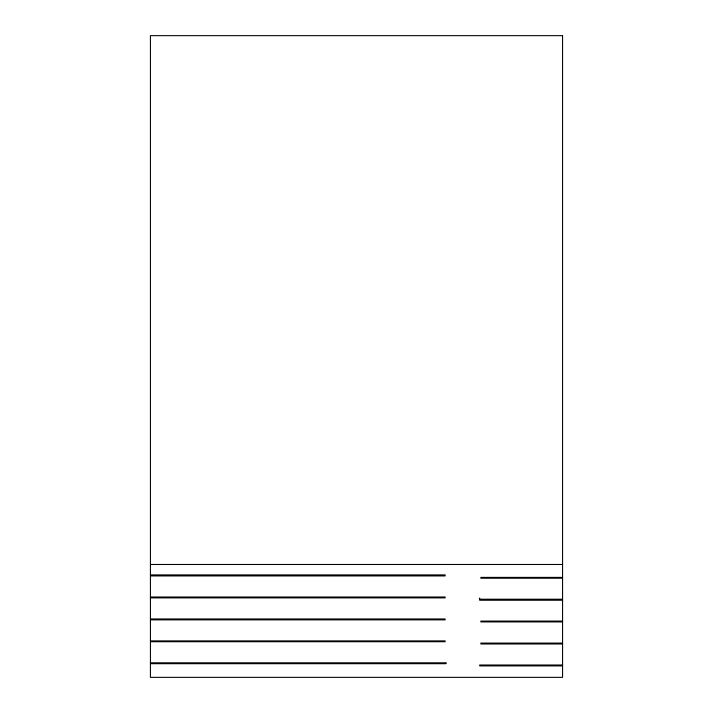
<?xml version="1.0" encoding="UTF-8"?>
<svg xmlns="http://www.w3.org/2000/svg" width="713" height="713" viewBox="0 0 713 713"><rect width="100%" height="100%" fill="white"/><g stroke="black" fill="none" stroke-linecap="round" stroke-linejoin="round"><path stroke-width="1.07" d="M150.425 564.482L562.575 564.482M150.425 574.901L445.144 574.901L445.144 575.935L150.425 575.935M562.575 577.387L480.838 577.387L480.838 578.234L562.575 578.234M150.425 597.004L445.144 597.004L445.144 597.895L150.425 597.895M479.68 599.214L562.575 599.214M562.575 600.239L479.68 600.239L479.68 598.02M150.425 618.964L445.144 618.964L445.144 619.855L150.425 619.855M562.575 621.076L480.838 621.076L480.838 621.923L562.575 621.923M150.425 640.889L445.144 640.889L445.144 641.727L150.425 641.727M562.575 643.09L480.838 643.09L480.838 643.982L562.575 643.982M150.425 662.805L446.293 662.805L445.919 663.696L150.425 663.696M562.575 665.006L479.68 665.006L479.68 665.897L562.575 665.897M562.575 35.65L150.425 35.65L150.425 677.35L562.575 677.35L562.575 35.65"/></g></svg>
